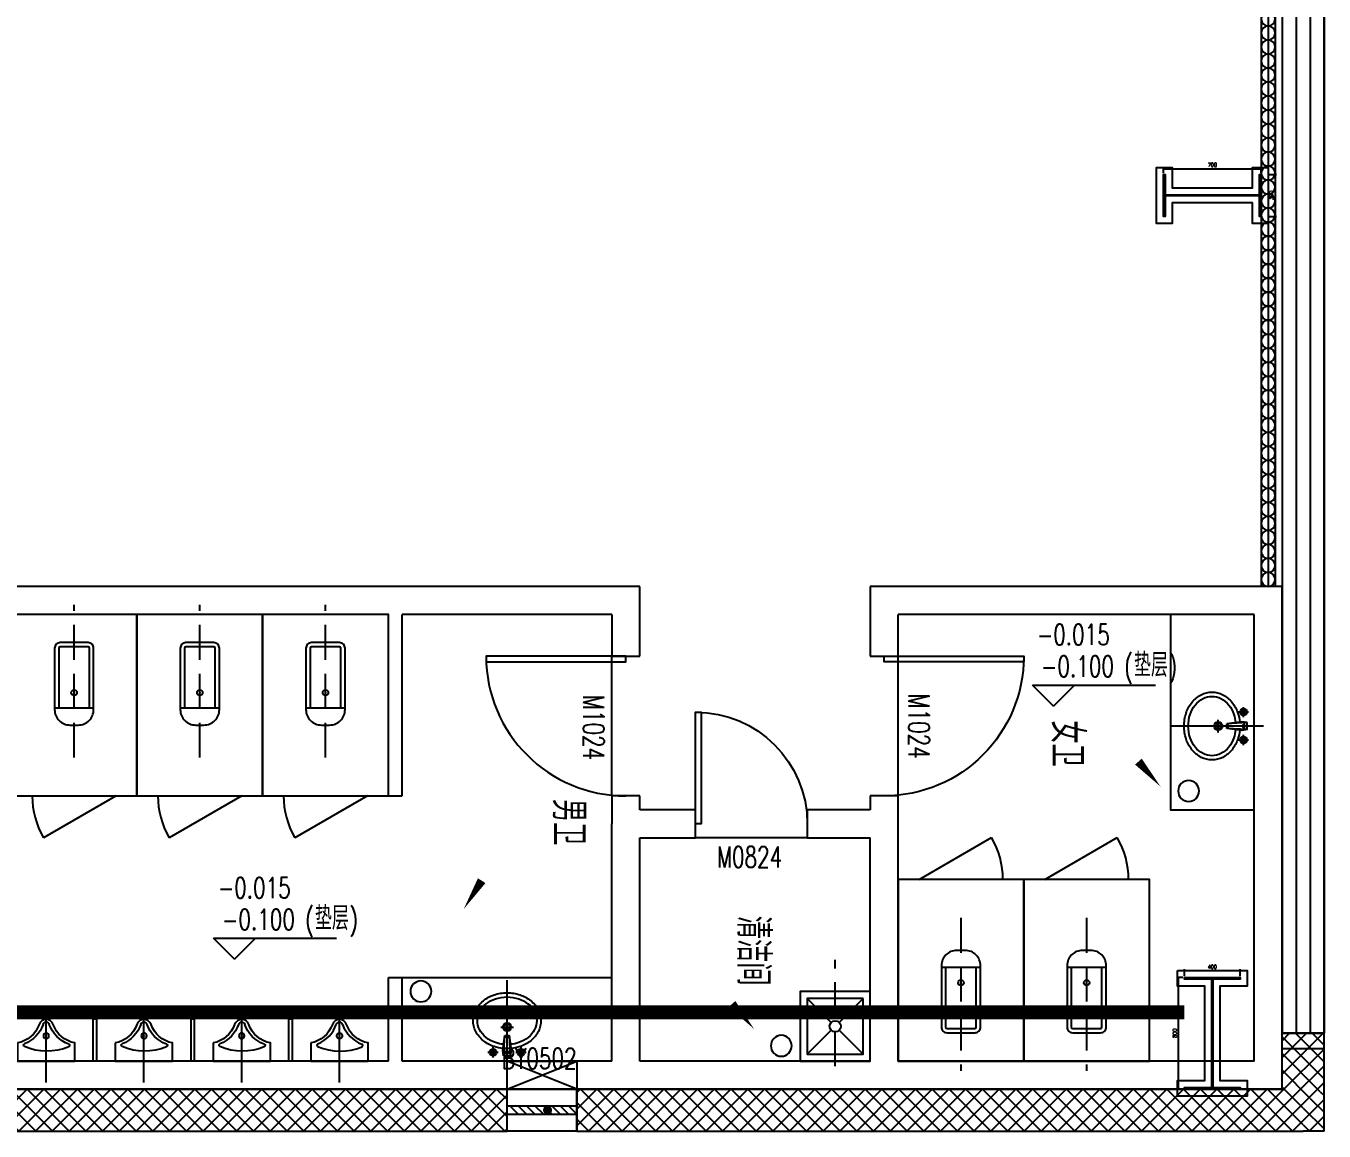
# Model space of a CAD drawing. Extents: x -474411 to 577939, y 0 to 1014176.
# Drawn here: x -137349 to -128054, y 548220 to 556133 of the extents above; entities that cross this region are included whole.
import ezdxf

# ---------------------------------------------------------------- set-up
doc = ezdxf.new("R2010")
doc.units = 0
doc.header["$LTSCALE"] = 1000
doc.header["$MEASUREMENT"] = 0
for name, pattern in [('10平面$1$DOTE', [2.42, 2, -0.2, 0.02, -0.2]), ('CENTER', [2, 1.25, -0.25, 0.25, -0.25]), ('DASH', [0.35, 0.25, -0.1]), ('DOTE', [2.42, 2, -0.2, 0.02, -0.2])]:
    doc.linetypes.add(name, pattern=pattern)
doc.layers.get('Defpoints').update_dxf_attribs({"color": 210})
for name, color, linetype in [('10平面$1$A-AXIS-DOTE', 14, '10平面$1$DOTE'), ('A-AXIS-DOTE', 14, 'DOTE'), ('A-AXIS-DP', 126, 'Continuous'), ('A-AXIS-SYMB', 3, 'Continuous'), ('A-HATCH-2', 251, 'Continuous'), ('A-HRAIL', 173, 'Continuous'), ('A-LIN-V', 9, 'Continuous'), ('A-TEXT', 61, 'Continuous'), ('A-WC', 223, 'Continuous'), ('A-WINDOW', 140, 'Continuous'), ('AS-COLN', 6, 'Continuous'), ('AS-WALL', 40, 'Continuous'), ('AS-结构边线层', 200, 'Continuous'), ('CURTWALL', 4, 'Continuous'), ('DIM_SYMB', 3, 'Continuous'), ('PUB_HATCH', 8, 'Continuous'), ('PUB_TEXT', 7, 'Continuous'), ('建-标高', 3, 'Continuous'), ('建-门', 4, 'Continuous'), ('建-门窗编号', 7, 'Continuous')]:
    doc.layers.add(name, color=color, linetype=linetype)
doc.layers.add('柱间支撑', color=6, linetype='CENTER', lineweight=0)
doc.styles.add('_TCH_DIM_T3', font='SIMPLEX', dxfattribs={"width": 0.705882, "bigfont": 'GBCBIG'})
doc.styles.add('_TCH_WINDOW', font='SIMPLEX', dxfattribs={"height": 3.5, "bigfont": 'GBCBIG'})
doc.styles.add('A-STANDARD', font='SIMPLEX', dxfattribs={"bigfont": 'GBCBIG'})
doc.styles.add('A-WIN-LABEL', font='SIMPLEX', dxfattribs={"bigfont": 'GBCBIG'})
doc.dimstyles.new('_TCH_ARCH&&10', dxfattribs={"dimtxt": 29.75, "dimasz": 10, "dimexe": 10, "dimexo": 10, "dimgap": 12.625, "dimtad": 1, "dimdec": 0, "dimzin": 0, "dimdsep": 46, "dimtxsty": '_TCH_DIM_T3', "dimblk": 'ARCHTICK', "dimcen": 0.09, "dimclrt": 7, "dimazin": 2, "dimtfac": 1, "dimtdec": 0, "dimtix": 1, "dimtmove": 2, "dimatfit": 3, "dimfxl": 0, "dimtolj": 1, "dimtzin": 0, "dimarcsym": 0})
pattern_1 = [(45, (60, 0), (-60.000061, 60.000061), []), (135, (60, 0), (-60.000061, -60.000061), [])]

# ---------------------------------------------------------------- blocks, each defined once
blk = doc.blocks.new('清洁间')
at = {"layer": 'A-AXIS-DOTE', "color": 8, "linetype": 'DASH'}
blk.add_lwpolyline([(2044571, 1694019.8), (2045331, 1694019.8)], dxfattribs=at)
at = {"layer": 'A-WC', "color": 8}
for points in [[(2045106.1, 1693769.8), (2045106.1, 1694269.8), (2044606.1, 1694269.8), (2044606.1, 1693769.8)], [(2045056.1, 1693819.8), (2045056.1, 1694219.8), (2044656.1, 1694219.8), (2044656.1, 1693819.8)]]:
    blk.add_lwpolyline(points, close=True, dxfattribs=at)
for points in [[(2044827.8, 1694048.1), (2044656.1, 1694219.8)], [(2044884.4, 1694048.1), (2045056.1, 1694219.8)], [(2044656.1, 1693819.8), (2044827.8, 1693991.5)], [(2045056.1, 1693819.8), (2044884.4, 1693991.5)]]:
    blk.add_lwpolyline(points, dxfattribs=at)
blk.add_circle((2044856.1, 1694019.8), 40, dxfattribs=at)
blk = doc.blocks.new('厕卫')
at = {"layer": 'A-AXIS-DOTE', "color": 8, "linetype": 'DASH'}
blk.add_line((50, -823.1), (50, 271.9), dxfattribs=at)
at = {"layer": 'A-WC', "color": 8}
for p, q in [((-59.8, -40), (-59.8, -469.7)), ((149.8, -30), (-49.8, -30)), ((159.8, -469.7), (159.8, -40)), ((189.8, -469.7), (-89.8, -469.7)), ((350, -1097.2), (-169.6, -1397.2))]:
    blk.add_line(p, q, dxfattribs=at)
blk.add_lwpolyline([(-400, 202.8), (-400, -1097.2), (500, -1097.2), (500, 202.8)], close=True, dxfattribs=at)
blk.add_lwpolyline([(189.8, -40, 0.414214), (149.8, 0), (-49.8, 0, 0.414214), (-89.8, -40), (-89.8, -479.7, 0.414214), (20.2, -589.7), (79.8, -589.7, 0.414214), (189.8, -479.7)], format="xyb", close=True, dxfattribs=at)
blk.add_circle((50, -358.6), 20, dxfattribs=at)
for centre, radius, start, end in [((-49.8, -40), 10, 90, 180), ((149.8, -40), 10, 0, 90), ((350, -1097.2), 600, 180, 209.99988)]:
    blk.add_arc(centre, radius, start, end, dxfattribs=at)
for p in [(50, 0), (50, -358.6)]:
    blk.add_point(p, dxfattribs=at)
blk = doc.blocks.new('$lvtry$00000224')
at = {"color": 0}
for p, q in [((-362.5, 0), (-362.5, -300)), ((-337.5, 0), (-362.5, 0)), ((-337.5, 0), (-337.5, -300)), ((337.5, 0), (337.5, -300)), ((362.5, 0), (337.5, 0)), ((362.5, 0), (362.5, -300)), ((-337.5, -300), (-362.5, -300)), ((362.5, -300), (337.5, -300))]:
    blk.add_line(p, q, dxfattribs=at)
at = {"color": 0, "elevation": 0}
blk.add_lwpolyline([(-205, -130.7), (-205, 0), (205, 0), (205, -130.7, 0.268068), (50.8, -263.5, -0.317765), (0, -299.6, -0.317765), (-50.8, -263.5, 0.268068)], format="xyb", close=True, dxfattribs=at)
at = {"color": 0}
blk.add_circle((0, -181.6, 0), 20, dxfattribs=at)
for centre, radius, start, end in [((5.1, -466.4, 0), 395, 66.66751, 114.10839), ((-152.2, -115, 0), 10, 114.10839, 248.1394), ((-242.8, -340.9, 0), 233.4, 19.26394, 68.1394), ((242.8, -340.9, 0), 233.4, 110.49411, 160.73606), ((157.6, -112.9, 0), 10, 290.49411, 66.66751), ((0.2, -256, 0), 24, 199.26394, 269.49984), ((-0.2, -256, 0), 24, 270.50016, 340.73606)]:
    blk.add_arc(centre, radius, start, end, dxfattribs=at)
blk.add_point((0, -181.6, 0), dxfattribs=at)
at = {"layer": 'A-AXIS-DOTE'}
blk.add_lwpolyline([(0, 152.7), (0, -367.3)], dxfattribs=at)
blk = doc.blocks.new('小便器')
at = {"layer": 'A-WC', "color": 8, "xscale": -1, "rotation": 89.99999999999999}
blk.add_blockref('$lvtry$00000224', (2044606.1, 1695653.6), dxfattribs=at)
blk = doc.blocks.new('45345')
at = {"layer": 'A-WC'}
h = blk.add_hatch(dxfattribs=at)
h.set_pattern_fill('ANSI31', color=8, scale=10)
h.set_pattern_definition([(30, (40598742844.535, 3385776346.45), (-7.9375, 13.74815), [])])
edge = h.paths.add_edge_path()
edge.add_arc((40598742441.347763, 3385774511.717568), 50, 0, 360)
at = {"layer": 'A-WC', "color": 8}
blk.add_circle((40598742441.347763, 3385774511.717568), 50, dxfattribs=at)
blk = doc.blocks.new('343243')
at = {"layer": '10平面$1$A-AXIS-DOTE', "color": 8}
blk.add_lwpolyline([(-137039.2, 783550), (-137039.2, 784210)], dxfattribs=at)
at = {"layer": 'A-WC', "color": 8}
for p, q in [((-137084.2, 783875), (-136994.1, 783875)), ((-137039.2, 783829.9), (-137039.2, 783920.1)), ((-137070.6, 783706.5), (-137055.9, 783814.2)), ((-137064.2, 783667.6), (-137055.9, 783814.2)), ((-137056.4, 783804.1), (-137022, 783804.1)), ((-137055.9, 783814.2), (-137022.5, 783814.2)), ((-137014.2, 783667.6), (-137022.5, 783814.2)), ((-137007.7, 783706.5), (-137022.5, 783814.2)), ((-137175.7, 783694), (-137102.7, 783694)), ((-137139.2, 783657.5), (-137139.2, 783730.5)), ((-137064.2, 783667.6), (-137070.6, 783706.5)), ((-137064.2, 783667.6), (-137014.2, 783667.6)), ((-137063.1, 783687.3), (-137015.3, 783687.3)), ((-137014.2, 783667.6), (-137007.7, 783706.5)), ((-136975.7, 783694), (-136902.7, 783694)), ((-136939.2, 783657.5), (-136939.2, 783730.5))]:
    blk.add_line(p, q, dxfattribs=at)
for points in [[(-137068.6, 783721.5, -0.055034), (-137132.1, 783735, -0.088849), (-137208.4, 783776.4, -0.104988), (-137263.3, 783843.2, -0.12017), (-137282, 783920, -0.12017), (-137263.3, 783996.8, -0.104988), (-137208.4, 784063.6, -0.088849), (-137132.1, 784105, -0.080052), (-137039.2, 784120, -0.080052)], [(-137039.2, 784120, -0.080052), (-136946.3, 784105, -0.088849), (-136870, 784063.6, -0.104988), (-136815.1, 783996.8, -0.12017), (-136796.4, 783920, -0.12017), (-136815.1, 783843.2, -0.104988), (-136870, 783776.4, -0.088849), (-136946.3, 783735, -0.055034), (-137009.8, 783721.5, -0.080052)], [(-137064.5, 783751.2, -0.056066), (-137122.6, 783763.4, -0.088849), (-137189.7, 783799.8, -0.104988), (-137236.6, 783857, -0.12017), (-137252, 783920, -0.12017), (-137236.6, 783983, -0.104988), (-137189.7, 784040.2, -0.088849), (-137122.6, 784076.6, -0.080052), (-137039.2, 784090, -0.080052)], [(-137039.2, 784090, -0.080052), (-136955.7, 784076.6, -0.088849), (-136888.7, 784040.2, -0.104988), (-136841.7, 783983, -0.12017), (-136826.4, 783920, -0.12017), (-136841.7, 783857, -0.104988), (-136888.7, 783799.8, -0.088849), (-136955.7, 783763.4, -0.056066), (-137013.9, 783751.2, -0.080052)]]:
    blk.add_lwpolyline(points, format="xyb", dxfattribs=at)
for centre, radius in [((-137039.2, 783875), 30), ((-137039.2, 783875), 20), ((-137139.2, 783694), 25), ((-137139.2, 783694), 15), ((-136939.2, 783694), 25), ((-136939.2, 783694), 15)]:
    blk.add_circle(centre, radius, dxfattribs=at)
for centre, start, end in [((-137040.4, 783694.7), 80.52523, 279.47477), ((-137038, 783694.7), 260.52523, 99.47477)]:
    blk.add_arc(centre, 7.19, start, end, dxfattribs=at)
blk = doc.blocks.new('*U16')
at = {"color": 0}
blk.add_lwpolyline([(500, 0), (500, 1000), (460, 1000), (460, 0)], close=True, dxfattribs=at)
blk.add_arc((500, 0), 1000, 90, 180, dxfattribs=at)
blk = doc.blocks.new('*U15')
at = {"color": 0, "xscale": 0.001, "yscale": 0.001, "zscale": 0.001}
blk.add_blockref('*U16', (0, 0), dxfattribs=at)
blk = doc.blocks.new('*U18')
at = {"color": 0}
blk.add_lwpolyline([(400, 0), (400, 800), (360, 800), (360, 0)], close=True, dxfattribs=at)
blk.add_arc((400, 0), 800, 90, 180, dxfattribs=at)
blk = doc.blocks.new('*U17')
at = {"color": 0, "xscale": 0.00125, "yscale": 0.00125, "zscale": 0.00125}
blk.add_blockref('*U18', (0, 0), dxfattribs=at)
blk = doc.blocks.new('G$CA7A27C8F')
at = {"layer": 'A-AXIS-DOTE', "color": 8}
blk.add_lwpolyline([(2222.2, -4362.9), (1702.2, -4362.9)], dxfattribs=at)
at = {"layer": 'A-AXIS-SYMB', "color": 8}
for points in [[(-426.2, 1047.1, 0, 0, 0), (103.8, 1517.1, 0, 64, 0), (-75.8, 1357.9, 0, 0, 0)], [(1309.6, -1862.9, 0, 0, 0), (1839.6, -1392.9, 0, 64, 0), (1660, -1552.1, 0, 0, 0)], [(363.8, -3082.9, 0, 0, 0), (979.6, -3472.9, 0, 64, 0), (776.8, -3344.5, 0, 0, 0)]]:
    blk.add_lwpolyline(points, format="xyseb", dxfattribs=at)
at = {"layer": 'A-LIN-V', "color": 8}
blk.add_line((2069.6, 2187.1), (-1130.4, 2187.1), dxfattribs=at)
at = {"layer": 'A-WC', "color": 8}
for p, q in [((1469.6, -3912.9), (1469.6, -2412.9)), ((2069.6, -4700.4), (1769.6, -4700.4)), ((1769.6, -4700.4), (1769.6, -4725.4)), ((2069.6, -4725.4), (1769.6, -4725.4)), ((2069.6, -4700.4), (2069.6, -4725.4))]:
    blk.add_line(p, q, dxfattribs=at)
blk.add_lwpolyline([(-1130.4, 1587.1), (269.6, 1587.1), (269.6, 2187.1), (269.6, 2187.1)], dxfattribs=at)
at = {"layer": 'A-WC', "color": 8, "elevation": 0}
blk.add_lwpolyline([(1938.9, -4567.9), (2069.6, -4567.9), (2069.6, -4157.9), (1938.9, -4157.9, -0.268068), (1806.1, -4312.1, 0.317765), (1769.9, -4362.9, 0.317765), (1806.1, -4413.7, -0.268068)], format="xyb", close=True, dxfattribs=at)
at = {"layer": 'A-WC', "color": 8}
blk.add_circle((1887.9, -4362.9, 0), 20, dxfattribs=at)
for centre, radius, start, end in [((1728.6, -4120.1, 0), 233.4, 289.26394, 339.50589), ((1956.7, -4205.3, 0), 10, 23.33249, 159.50589), ((1603.1, -4357.8, 0), 395, 335.89161, 23.33249), ((1813.6, -4363.1, 0), 24, 109.26394, 179.49984), ((1813.6, -4362.7, 0), 24, 180.50016, 250.73606), ((1728.6, -4605.7, 0), 233.4, 21.8606, 70.73606), ((1954.6, -4515.1, 0), 10, 201.8606, 335.89161)]:
    blk.add_arc(centre, radius, start, end, dxfattribs=at)
blk.add_point((1887.9, -4362.9, 0), dxfattribs=at)
at = {"layer": 'AS-WALL', "color": 8}
for p, q in [((-1330.4, 2387.1), (-1330.4, 2287.1)), ((-1130.4, 2387.1), (-1330.4, 2387.1)), ((-1130.4, 2387.1), (-1130.4, 2387.1)), ((2069.6, 2387.1), (-1130.4, 2387.1)), ((2069.6, 2387.1), (2069.6, 2387.1)), ((2269.6, 2387.1), (2069.6, 2387.1)), ((2269.6, 2387.1), (2269.6, 2287.1)), ((-1330.4, 2287.1), (-1330.4, -562.9)), ((2269.6, 2287.1), (2269.6, -462.9)), ((2069.6, 2187.1), (-1130.4, 2187.1)), ((-1130.4, 2187.1), (-1130.4, -362.9)), ((2069.6, 2187.1), (2069.6, -362.9)), ((-830.4, -362.9), (-1130.4, -362.9)), ((-830.4, -562.9), (-830.4, -362.9)), ((369.6, -362.9), (169.6, -362.9)), ((169.6, -362.9), (169.6, -562.9)), ((2069.6, -362.9), (369.6, -362.9)), ((2269.6, -462.9), (2269.6, -2312.9)), ((-1330.4, -562.9), (-830.4, -562.9)), ((169.6, -562.9), (269.6, -562.9)), ((269.6, -562.9), (269.6, -1012.9)), ((469.6, -1012.9), (469.6, -562.9)), ((2069.6, -562.9), (469.6, -562.9)), ((2069.6, -562.9), (2069.6, -2212.9)), ((269.6, -1012.9), (469.6, -1012.9)), ((469.6, -1812.9), (269.6, -1812.9)), ((269.6, -1812.9), (269.6, -2212.9)), ((469.6, -2212.9), (469.6, -1812.9)), ((-1330.4, -2212.9), (-1330.4, -3962.9)), ((-830.4, -2212.9), (-1330.4, -2212.9)), ((-830.4, -2412.9), (-830.4, -2212.9)), ((269.6, -2212.9), (169.6, -2212.9)), ((169.6, -2212.9), (169.6, -2412.9)), ((2069.6, -2212.9), (469.6, -2212.9)), ((2269.6, -2312.9), (2269.6, -3962.9)), ((-1130.4, -2412.9), (-1130.4, -3912.9)), ((-1130.4, -2412.9), (-830.4, -2412.9)), ((169.6, -2412.9), (369.6, -2412.9)), ((2069.6, -2412.9), (369.6, -2412.9)), ((2069.6, -2412.9), (2069.6, -3912.9)), ((-1330.4, -3962.9), (-1330.4, -7212.9)), ((169.6, -3912.9), (-1130.4, -3912.9)), ((169.6, -4012.9), (169.6, -3912.9)), ((2069.6, -3912.9), (1469.6, -3912.9)), ((1469.6, -4012.9), (1469.6, -3912.9)), ((2269.6, -3962.9), (2269.6, -7212.9)), ((169.6, -4012.9), (-1130.4, -4012.9)), ((-1130.4, -4012.9), (-1130.4, -7012.9)), ((2069.6, -4012.9), (1469.6, -4012.9)), ((2069.6, -4012.9), (2069.6, -7012.9))]:
    blk.add_line(p, q, dxfattribs=at)
at = {"layer": '建-门', "color": 8}
for p, q in [((169.6, -362.9), (-830.4, -362.9)), ((469.6, -1012.9), (469.6, -1812.9)), ((169.6, -2412.9), (-830.4, -2412.9))]:
    blk.add_line(p, q, dxfattribs=at)
at = {"color": 8}
for name, p, rotation in [('厕卫', (1865.9, 1037.3), 270), ('厕卫', (1865.9, 137.3), 270), ('厕卫', (-927.7, -4512.9), 90), ('小便器', (2046675.7, 1690590.7), 180), ('厕卫', (-927.7, -5412.9), 90), ('小便器', (2046675.7, 1689890.7), 180), ('厕卫', (-927.7, -6312.9), 90), ('小便器', (2046675.7, 1689190.7), 180)]:
    blk.add_blockref(name, p, dxfattribs=dict(at, rotation=rotation))
at = {"layer": 'A-HRAIL', "color": 8, "rotation": 180}
blk.add_blockref('清洁间', (2046675.7, 1693206.9), dxfattribs=at)
at = {"layer": 'A-LIN-V', "color": 8, "xscale": -1.5, "yscale": 1.5, "zscale": 1.5}
for p in [(60898113796.5, -5078660050.3), (60898115621.1, -5078662966.9), (60898115231.5, -5078665547.6)]:
    blk.add_blockref('45345', p, dxfattribs=at)
at = {"layer": 'A-WINDOW', "color": 8}
for p, rotation in [((-137369.6, 785804.8), 180), ((785699.6, 133876.3), 90)]:
    blk.add_blockref('343243', p, dxfattribs=dict(at, rotation=rotation))
at = {"layer": '建-门', "color": 8}
ref = blk.add_blockref('*U15', (-330.4, -462.9), dxfattribs=dict(at, xscale=1000, yscale=-1000, zscale=199.9999999999999, rotation=180.0000000000208))
ref.add_attrib('A', 'M1024', (-563.7, -287.3), dxfattribs={"layer": '建-门窗编号', "ltscale": 500, "height": 148.75, "style": 'A-WIN-LABEL', "width": 0.705882})
ref = blk.add_blockref('*U17', (369.6, -1412.9), dxfattribs=dict(at, xscale=800, yscale=-800, zscale=199.9999999999998, rotation=270))
ref.add_attrib('A', 'M0824', (681.4, -1660.4), dxfattribs={"layer": '建-门窗编号', "ltscale": 500, "height": 148.75, "rotation": 90, "style": 'A-WIN-LABEL', "width": 0.705882})
ref = blk.add_blockref('*U15', (-330.4, -2312.9), dxfattribs=dict(at, xscale=1000, yscale=1000, zscale=200, rotation=180.0000000000208))
ref.add_attrib('A', 'M1024', (-553.7, -2617.3), dxfattribs={"layer": '建-门窗编号', "ltscale": 500, "height": 148.75, "style": 'A-WIN-LABEL', "width": 0.705882})
at = {"layer": 'A-TEXT', "color": 8, "style": '_TCH_WINDOW'}
for s, p in [('女卫', (-371.5, 733.3)), ('清洁间', (1028, -1514.8)), ('男卫', (191, -2836.2))]:
    blk.add_text(s, height=231.49, dxfattribs=at).set_placement(p)
blk = doc.blocks.new('43243')
at = {"layer": 'AS-结构边线层', "color": 8}
blk.add_lwpolyline([(-155994.2, 548520), (-146454.2, 548520), (-146454.2, 549070), (-144354.2, 549070), (-144354.2, 548520), (-128354.2, 548520), (-128354.2, 548810), (-128054.2, 548810), (-128054.2, 561350), (-131054.2, 561350), (-131054.2, 565490), (-128054.2, 565490), (-128054.2, 594490), (-131054.6, 594490), (-131054.6, 601390)], dxfattribs=at)
blk = doc.blocks.new('_ArchTick')
at = {"color": 0, "linetype": 'ByBlock', "const_width": 0.4}
blk.add_lwpolyline([(-0.5, -0.5), (0.5, 0.5)], dxfattribs=at)
blk = doc.blocks.new('*D1293')
at = {"layer": 'A-AXIS-DP', "color": 0, "lineweight": -2}
for p, q in [((-129054.2, 549330), (-129054.2, 549378.7)), ((-129054.2, 549368.7), (-128654.2, 549368.7)), ((-128654.2, 549330), (-128654.2, 549378.7))]:
    blk.add_line(p, q, dxfattribs=at)
at = {"layer": 'Defpoints', "color": 0}
for p in [(-128654.2, 549368.7), (-129054.2, 549320), (-128654.2, 549320)]:
    blk.add_point(p, dxfattribs=at)
at = {"layer": 'A-AXIS-DP', "color": 0, "lineweight": -2, "xscale": 10, "yscale": 10, "zscale": 10, "rotation": 180}
blk.add_blockref('_ArchTick', (-129054.2, 549368.7), dxfattribs=at)
at = {"layer": 'A-AXIS-DP', "color": 0, "lineweight": -2, "xscale": 10, "yscale": 10, "zscale": 10}
blk.add_blockref('_ArchTick', (-128654.2, 549368.7), dxfattribs=at)
at = {"layer": 'A-AXIS-DP', "color": 7, "insert": (-128854.2, 549396.2), "char_height": 29.75, "attachment_point": 5, "style": '_TCH_DIM_T3'}
blk.add_mtext('\\A1;400', dxfattribs=at)
blk = doc.blocks.new('*D1294')
at = {"layer": 'A-AXIS-DP', "color": 0, "lineweight": -2}
for p, q in [((-129064.2, 549320), (-129105.4, 549320)), ((-129095.4, 548520), (-129095.4, 549320)), ((-129064.2, 548520), (-129105.4, 548520))]:
    blk.add_line(p, q, dxfattribs=at)
at = {"layer": 'Defpoints', "color": 0}
for p in [(-129095.4, 549320), (-129054.2, 549320), (-129054.2, 548520)]:
    blk.add_point(p, dxfattribs=at)
at = {"layer": 'A-AXIS-DP', "color": 0, "lineweight": -2, "xscale": 10, "yscale": 10, "zscale": 10}
for p, rotation in [((-129095.4, 549320), 90), ((-129095.4, 548520), 270)]:
    blk.add_blockref('_ArchTick', p, dxfattribs=dict(at, rotation=rotation))
at = {"layer": 'A-AXIS-DP', "color": 7, "insert": (-129122.9, 548920), "char_height": 29.75, "attachment_point": 5, "rotation": 90, "style": '_TCH_DIM_T3'}
blk.add_mtext('\\A1;800', dxfattribs=at)
blk = doc.blocks.new('*D1345')
at = {"layer": 'A-AXIS-DP', "color": 0, "lineweight": -2}
for p, q in [((-128444, 555070), (-128395.2, 555070)), ((-128405.2, 555070), (-128405.2, 554770)), ((-128444, 554770), (-128395.2, 554770))]:
    blk.add_line(p, q, dxfattribs=at)
at = {"layer": 'Defpoints', "color": 0}
for p in [(-128454, 555070), (-128454, 554770), (-128405.2, 554770)]:
    blk.add_point(p, dxfattribs=at)
at = {"layer": 'A-AXIS-DP', "color": 0, "lineweight": -2, "xscale": 10, "yscale": 10, "zscale": 10}
for p, rotation in [((-128405.2, 555070), 90), ((-128405.2, 554770), 270)]:
    blk.add_blockref('_ArchTick', p, dxfattribs=dict(at, rotation=rotation))
at = {"layer": 'A-AXIS-DP', "color": 7, "insert": (-128432.7, 554920), "char_height": 29.75, "attachment_point": 5, "rotation": 90, "style": '_TCH_DIM_T3'}
blk.add_mtext('\\A1;300', dxfattribs=at)
blk = doc.blocks.new('*D1346')
at = {"layer": 'A-AXIS-DP', "color": 0, "lineweight": -2}
for p, q in [((-129204, 555080), (-129204, 555121.2)), ((-129204, 555111.2), (-128504, 555111.2)), ((-128504, 555080), (-128504, 555121.2))]:
    blk.add_line(p, q, dxfattribs=at)
at = {"layer": 'Defpoints', "color": 0}
for p in [(-128504, 555111.2), (-129204, 555070), (-128504, 555070)]:
    blk.add_point(p, dxfattribs=at)
at = {"layer": 'A-AXIS-DP', "color": 0, "lineweight": -2, "xscale": 10, "yscale": 10, "zscale": 10, "rotation": 180}
blk.add_blockref('_ArchTick', (-129204, 555111.2), dxfattribs=at)
at = {"layer": 'A-AXIS-DP', "color": 0, "lineweight": -2, "xscale": 10, "yscale": 10, "zscale": 10}
blk.add_blockref('_ArchTick', (-128504, 555111.2), dxfattribs=at)
at = {"layer": 'A-AXIS-DP', "color": 7, "insert": (-128854, 555138.7), "char_height": 29.75, "attachment_point": 5, "style": '_TCH_DIM_T3'}
blk.add_mtext('\\A1;700', dxfattribs=at)
blk = doc.blocks.new('34242343243')
at = {"color": 8}
for p, q in [((-128504.2, 556233.8), (-128504.2, 556133.5)), ((-128454.2, 556233.8), (-128454.2, 556133.5)), ((-128404.2, 556233.8), (-128404.2, 556133.5)), ((-128504.2, 556133.5), (-128504.2, 556033.1)), ((-128454.2, 556133.5), (-128454.2, 556033.1)), ((-128404.2, 556133.5), (-128404.2, 556033.1)), ((-128504.2, 556033.1), (-128504.2, 555932.8)), ((-128454.2, 556033.1), (-128454.2, 555932.8)), ((-128404.2, 556033.1), (-128404.2, 555932.8)), ((-128504.2, 555932.8), (-128504.2, 555832.5)), ((-128454.2, 555932.8), (-128454.2, 555832.5)), ((-128404.2, 555932.8), (-128404.2, 555832.5)), ((-128504.2, 555832.5), (-128504.2, 555732.1)), ((-128454.2, 555832.5), (-128454.2, 555732.1)), ((-128404.2, 555832.5), (-128404.2, 555732.1)), ((-128504.2, 555732.1), (-128504.2, 555631.8)), ((-128454.2, 555732.1), (-128454.2, 555631.8)), ((-128404.2, 555732.1), (-128404.2, 555631.8)), ((-128504.2, 555631.8), (-128504.2, 555531.5)), ((-128454.2, 555631.8), (-128454.2, 555531.5)), ((-128404.2, 555631.8), (-128404.2, 555531.5)), ((-128504.2, 555531.5), (-128504.2, 555431.1)), ((-128454.2, 555531.5), (-128454.2, 555431.1)), ((-128404.2, 555531.5), (-128404.2, 555431.1)), ((-128504.2, 555431.1), (-128504.2, 555330.8)), ((-128454.2, 555431.1), (-128454.2, 555330.8)), ((-128404.2, 555431.1), (-128404.2, 555330.8)), ((-128504.2, 555330.8), (-128504.2, 555230.4)), ((-128454.2, 555330.8), (-128454.2, 555230.4)), ((-128404.2, 555330.8), (-128404.2, 555230.4)), ((-128504.2, 555230.4), (-128504.2, 555130.1)), ((-128454.2, 555230.4), (-128454.2, 555130.1)), ((-128404.2, 555230.4), (-128404.2, 555130.1)), ((-128504.2, 555130.1), (-128504.2, 555029.8)), ((-128454.2, 555130.1), (-128454.2, 555029.8)), ((-128404.2, 555130.1), (-128404.2, 555029.8)), ((-128504.2, 555029.8), (-128504.2, 554929.4)), ((-128454.2, 555029.8), (-128454.2, 554929.4)), ((-128404.2, 555029.8), (-128404.2, 554929.4)), ((-128504.2, 554929.4), (-128504.2, 554829.1)), ((-128454.2, 554929.4), (-128454.2, 554829.1)), ((-128404.2, 554929.4), (-128404.2, 554829.1)), ((-128504.2, 554829.1), (-128504.2, 554728.8)), ((-128454.2, 554829.1), (-128454.2, 554728.8)), ((-128404.2, 554829.1), (-128404.2, 554728.8)), ((-128504.2, 554728.8), (-128504.2, 554628.4)), ((-128454.2, 554728.8), (-128454.2, 554628.4)), ((-128404.2, 554728.8), (-128404.2, 554628.4)), ((-128504.2, 554628.4), (-128504.2, 554528.1)), ((-128454.2, 554628.4), (-128454.2, 554528.1)), ((-128404.2, 554628.4), (-128404.2, 554528.1)), ((-128504.2, 554528.1), (-128504.2, 554427.8)), ((-128454.2, 554528.1), (-128454.2, 554427.8)), ((-128404.2, 554528.1), (-128404.2, 554427.8)), ((-128504.2, 554427.8), (-128504.2, 554327.4)), ((-128454.2, 554427.8), (-128454.2, 554327.4)), ((-128404.2, 554427.8), (-128404.2, 554327.4)), ((-128504.2, 554327.4), (-128504.2, 554227.1)), ((-128454.2, 554327.4), (-128454.2, 554227.1)), ((-128404.2, 554327.4), (-128404.2, 554227.1)), ((-128504.2, 554227.1), (-128504.2, 554126.7)), ((-128454.2, 554227.1), (-128454.2, 554126.7)), ((-128404.2, 554227.1), (-128404.2, 554126.7)), ((-128504.2, 554126.7), (-128504.2, 554026.4)), ((-128454.2, 554126.7), (-128454.2, 554026.4)), ((-128404.2, 554126.7), (-128404.2, 554026.4)), ((-128504.2, 554026.4), (-128504.2, 553926.1)), ((-128454.2, 554026.4), (-128454.2, 553926.1)), ((-128404.2, 554026.4), (-128404.2, 553926.1)), ((-128504.2, 553926.1), (-128504.2, 553825.7)), ((-128454.2, 553926.1), (-128454.2, 553825.7)), ((-128404.2, 553926.1), (-128404.2, 553825.7)), ((-128504.2, 553825.7), (-128504.2, 553725.4)), ((-128454.2, 553825.7), (-128454.2, 553725.4)), ((-128404.2, 553825.7), (-128404.2, 553725.4)), ((-128504.2, 553725.4), (-128504.2, 553625.1)), ((-128454.2, 553725.4), (-128454.2, 553625.1)), ((-128404.2, 553725.4), (-128404.2, 553625.1)), ((-128504.2, 553625.1), (-128504.2, 553524.7)), ((-128454.2, 553625.1), (-128454.2, 553524.7)), ((-128404.2, 553625.1), (-128404.2, 553524.7)), ((-128504.2, 553524.7), (-128504.2, 553424.4)), ((-128454.2, 553524.7), (-128454.2, 553424.4)), ((-128404.2, 553524.7), (-128404.2, 553424.4)), ((-128504.2, 553424.4), (-128504.2, 553324)), ((-128454.2, 553424.4), (-128454.2, 553324)), ((-128404.2, 553424.4), (-128404.2, 553324)), ((-128504.2, 553324), (-128504.2, 553223.7)), ((-128454.2, 553324), (-128454.2, 553223.7)), ((-128404.2, 553324), (-128404.2, 553223.7)), ((-128504.2, 553223.7), (-128504.2, 553123.4)), ((-128454.2, 553223.7), (-128454.2, 553123.4)), ((-128404.2, 553223.7), (-128404.2, 553123.4)), ((-128504.2, 553123.4), (-128504.2, 553023)), ((-128454.2, 553123.4), (-128454.2, 553023)), ((-128404.2, 553123.4), (-128404.2, 553023)), ((-128504.2, 553023), (-128504.2, 552922.7)), ((-128454.2, 553023), (-128454.2, 552922.7)), ((-128404.2, 553023), (-128404.2, 552922.7)), ((-128504.2, 552922.7), (-128504.2, 552822.4)), ((-128454.2, 552922.7), (-128454.2, 552822.4)), ((-128404.2, 552922.7), (-128404.2, 552822.4)), ((-128504.2, 552822.4), (-128504.2, 552722)), ((-128454.2, 552822.4), (-128454.2, 552722)), ((-128404.2, 552822.4), (-128404.2, 552722)), ((-128504.2, 552722), (-128504.2, 552621.7)), ((-128454.2, 552722), (-128454.2, 552621.7)), ((-128404.2, 552722), (-128404.2, 552621.7)), ((-128504.2, 552621.7), (-128504.2, 552521.3)), ((-128454.2, 552621.7), (-128454.2, 552521.3)), ((-128404.2, 552621.7), (-128404.2, 552521.3)), ((-128504.2, 552521.3), (-128504.2, 552421)), ((-128454.2, 552521.3), (-128454.2, 552421)), ((-128404.2, 552521.3), (-128404.2, 552421)), ((-128504.2, 552421), (-128504.2, 552320.7)), ((-128454.2, 552421), (-128454.2, 552320.7)), ((-128404.2, 552421), (-128404.2, 552320.7)), ((-128504.2, 552320.7), (-128504.2, 552220.3)), ((-128454.2, 552320.7), (-128454.2, 552220.3)), ((-128404.2, 552320.7), (-128404.2, 552220.3)), ((-128504.2, 552220.3), (-128504.2, 552120)), ((-128454.2, 552220.3), (-128454.2, 552120)), ((-128404.2, 552220.3), (-128404.2, 552120))]:
    blk.add_line(p, q, dxfattribs=at)
at = {"color": 8, "extrusion": (0, 0, -1)}
for centre in [(-128454.2, 556183.7), (-128454.2, 556083.3), (-128454.2, 555983), (-128454.2, 555882.6), (-128454.2, 555782.3), (-128454.2, 555682), (-128454.2, 555581.6), (-128454.2, 555481.3), (-128454.2, 555381), (-128454.2, 555280.6), (-128454.2, 555180.3), (-128454.2, 555079.9), (-128454.2, 554979.6), (-128454.2, 554879.3), (-128454.2, 554778.9), (-128454.2, 554678.6), (-128454.2, 554578.3), (-128454.2, 554477.9), (-128454.2, 554377.6), (-128454.2, 554277.2), (-128454.2, 554176.9), (-128454.2, 554076.6), (-128454.2, 553976.2), (-128454.2, 553875.9), (-128454.2, 553775.6), (-128454.2, 553675.2), (-128454.2, 553574.9), (-128454.2, 553474.6), (-128454.2, 553374.2), (-128454.2, 553273.9), (-128454.2, 553173.5), (-128454.2, 553073.2), (-128454.2, 552972.9), (-128454.2, 552872.5), (-128454.2, 552772.2), (-128454.2, 552671.9), (-128454.2, 552571.5), (-128454.2, 552471.2), (-128454.2, 552370.8), (-128454.2, 552270.5), (-128454.2, 552170.2)]:
    blk.add_ellipse(centre, major_axis=(0, 50.2), ratio=0.996641, start_param=3.141593, end_param=9.424778, dxfattribs=at)
blk = doc.blocks.new('*U71')
at = {"color": 0}
for p, q in [((-250, 150), (250, 150)), ((250, 30), (-250, 30)), ((-250, -30), (-190, 30)), ((-190, -30), (-130, 30)), ((-130, -30), (-70, 30)), ((-70, -30), (-10, 30)), ((-10, -30), (50, 30)), ((50, -30), (110, 30)), ((110, -30), (170, 30)), ((170, -30), (230, 30)), ((250, -30), (-250, -30)), ((-250, -150), (250, -150))]:
    blk.add_line(p, q, dxfattribs=at)
for points in [[(-250, -150), (-250, 150)], [(250, -150), (250, 150)]]:
    blk.add_lwpolyline(points, dxfattribs=at)
blk = doc.blocks.new('*U70')
at = {"color": 0, "xscale": 0.001999999996058992, "yscale": 0.003333333333333334, "zscale": 0.001999999996058992}
blk.add_blockref('*U71', (0, 0), dxfattribs=at)
blk = doc.blocks.new('42343')
at = {"layer": 'A-HATCH-2', "color": 8}
for points in [[(-128454, 555120), (-128454, 554720), (-128566, 554720), (-128566, 554866), (-129142, 554866), (-129142, 554720), (-129254, 554720), (-129254, 555120), (-129142, 555120), (-129142, 554974), (-128566, 554974), (-128566, 555120)], [(-129104.2, 549370), (-128604.2, 549370), (-128604.2, 549258), (-128800.2, 549258), (-128800.2, 548582), (-128604.2, 548582), (-128604.2, 548470), (-129104.2, 548470), (-129104.2, 548582), (-128908.2, 548582), (-128908.2, 549258), (-129104.2, 549258)]]:
    blk.add_lwpolyline(points, close=True, dxfattribs=at)
at = {"layer": 'AS-COLN', "color": 8}
for points in [[(-128504, 555070), (-128504, 554770), (-128516, 554770), (-128516, 554916), (-129192, 554916), (-129192, 554770), (-129204, 554770), (-129204, 555070), (-129192, 555070), (-129192, 554924), (-128516, 554924), (-128516, 555070)], [(-129054.2, 549320), (-128654.2, 549320), (-128654.2, 549308), (-128850.2, 549308), (-128850.2, 548532), (-128654.2, 548532), (-128654.2, 548520), (-129054.2, 548520), (-129054.2, 548532), (-128858.2, 548532), (-128858.2, 549308), (-129054.2, 549308)]]:
    blk.add_lwpolyline(points, close=True, dxfattribs=at)
at = {"layer": 'A-AXIS-DP', "color": 8}
for p1, p2, distance, picture, middle in [((-129204, 555070), (-128504, 555070), 41.3, '*D1346', (-128854, 555138.7)), ((-128454, 555070), (-128454, 554770), 48.7, '*D1345', (-128432.7, 554920)), ((-129054.2, 549320), (-128654.2, 549320), 48.8, '*D1293', (-128854.2, 549396.2)), ((-129054.2, 548520), (-129054.2, 549320), 41.3, '*D1294', (-129122.9, 548920))]:
    dim = blk.add_aligned_dim(p1=p1, p2=p2, distance=distance, dimstyle='_TCH_ARCH&&10', dxfattribs=at)
    dim.commit()
    dim.dimension.update_dxf_attribs({"geometry": picture, "text_midpoint": middle})

msp = doc.modelspace()

# ---------------------------------------------------------------- hatches: boundary and pattern name
at = {"layer": 'PUB_HATCH'}
h = msp.add_hatch(dxfattribs=at)
h.set_pattern_fill('多孔材料', color=8, scale=30, style=0)
h.set_pattern_definition(pattern_1)
h.paths.add_polyline_path([(-128204.2, 548420), (-128054.2, 548520), (-128054.2, 548920), (-128354.2, 548920), (-128354.2, 548520)])
h = msp.add_hatch(dxfattribs=at)
h.set_pattern_fill('多孔材料', color=8, scale=30, style=0)
h.set_pattern_definition(pattern_1)
h.paths.add_polyline_path([(-137854.2, 548220), (-133904.2, 548220), (-133904.2, 548520), (-137854.2, 548520)])
h = msp.add_hatch(dxfattribs=at)
h.set_pattern_fill('多孔材料', color=8, scale=30, style=0)
h.set_pattern_definition(pattern_1)
h.paths.add_polyline_path([(-128354.2, 548520), (-133404.2, 548520), (-133404.2, 548220), (-128204.2, 548220), (-128204.2, 548420)])
h = msp.add_hatch(dxfattribs=at)
h.set_pattern_fill('多孔材料', color=8, scale=30, style=0)
h.set_pattern_definition(pattern_1)
h.paths.add_polyline_path([(-128054.2, 548520), (-128204.2, 548420), (-128204.2, 548220), (-128054.2, 548220)])

# ---------------------------------------------------------------- linework, layer by layer
at = {"layer": 'A-AXIS-SYMB', "color": 8, "const_width": 32}
msp.add_lwpolyline([(-133607.3, 548384.4, 1), (-133621.1, 548355.6, 1)], format="xyb", close=True, dxfattribs=at)
at = {"layer": 'A-WINDOW', "color": 8}
for p, q in [((-133904.2, 548520), (-133904.2, 548720)), ((-133904.2, 548720), (-133404.2, 548720)), ((-133904.2, 548520), (-133404.2, 548720)), ((-133404.2, 548520), (-133904.2, 548720)), ((-133404.2, 548720), (-133404.2, 548520)), ((-133404.2, 548520), (-133904.2, 548520))]:
    msp.add_line(p, q, dxfattribs=at)
at = {"layer": 'AS-WALL', "color": 8}
for p, q in [((-128354.2, 548520), (-128354.2, 548920)), ((-128354.2, 548920), (-128054.2, 548920)), ((-128054.2, 548520), (-128054.2, 548920)), ((-133904.2, 548520), (-137854.2, 548520)), ((-133904.2, 548220), (-133904.2, 548520)), ((-128354.2, 548520), (-133404.2, 548520)), ((-133404.2, 548520), (-133404.2, 548220)), ((-128054.2, 548520), (-128054.2, 548520)), ((-128054.2, 548220), (-128054.2, 548520)), ((-137854.2, 548220), (-133904.2, 548220)), ((-133404.2, 548220), (-128204.2, 548220)), ((-128054.2, 548220), (-128204.2, 548220))]:
    msp.add_line(p, q, dxfattribs=at)
at = {"layer": 'CURTWALL', "color": 8}
for p, q in [((-128354.2, 561350), (-128354.2, 548920)), ((-128254.2, 561350), (-128254.2, 548920)), ((-128154.2, 561350), (-128154.2, 548920)), ((-128054.2, 561350), (-128054.2, 548920)), ((-128054.2, 548920), (-128354.2, 548920))]:
    msp.add_line(p, q, dxfattribs=at)
at = {"layer": '建-标高', "color": 8}
for p, q in [((-129991.6, 551263.1), (-130141.6, 551413.1)), ((-130141.6, 551413.1), (-129261.6, 551413.1)), ((-129991.6, 551263.1), (-129841.6, 551413.1)), ((-135856.4, 549450), (-136006.4, 549600)), ((-136006.4, 549600), (-135126.4, 549600)), ((-135856.4, 549450), (-135706.4, 549600))]:
    msp.add_line(p, q, dxfattribs=at)
at = {"layer": '柱间支撑', "color": 8, "const_width": 100}
msp.add_lwpolyline([(-129054.2, 549070), (-137654.2, 549070)], dxfattribs=at)

# ---------------------------------------------------------------- block references
at = {"color": 8, "rotation": 270}
msp.add_blockref('G$CA7A27C8F', (-130741.3, 550789.6), dxfattribs=at)
at = {"layer": 'A-WINDOW', "color": 8}
for name in ['43243', '42343']:
    msp.add_blockref(name, (0, 0), dxfattribs=at)
ref = msp.add_blockref('*U70', (-133654.2, 548370), dxfattribs=dict(at, xscale=500.000000985252, yscale=-300, zscale=300, rotation=179.9999999936631))
ref.add_attrib('A', 'BY0502', (-133941.7, 548665.6), dxfattribs={"layer": '建-门窗编号', "ltscale": 500, "height": 148.75, "rotation": 360, "style": 'A-WIN-LABEL', "width": 0.705882})
at = {"layer": 'DIM_SYMB', "color": 8}
msp.add_blockref('34242343243', (0, 0), dxfattribs=at)

# ---------------------------------------------------------------- texts
at = {"layer": 'PUB_TEXT', "color": 8, "style": 'A-STANDARD', "width": 0.705882}
for s, height, p in [('-0.015', 148.75, (-130110.2, 551700.6)), ('-0.100', 148.75, (-130080.2, 551473.1)), ('(', 148.8, (-129485.2, 551473.1)), (')', 148.8, (-129169.5, 551473.1)), ('-0.015', 148.75, (-135975, 549887.5)), ('-0.100', 148.75, (-135945, 549660)), ('(', 148.8, (-135350, 549660)), (')', 148.8, (-135034.3, 549660))]:
    msp.add_text(s, height=height, dxfattribs=at).set_placement(p)
at = {"layer": 'PUB_TEXT', "color": 8, "style": 'A-STANDARD'}
for p in [(-129415.2, 551473.1), (-135280, 549660)]:
    msp.add_text('垫层', height=168.79, dxfattribs=at).set_placement(p)

doc.saveas('drawing.dxf')
